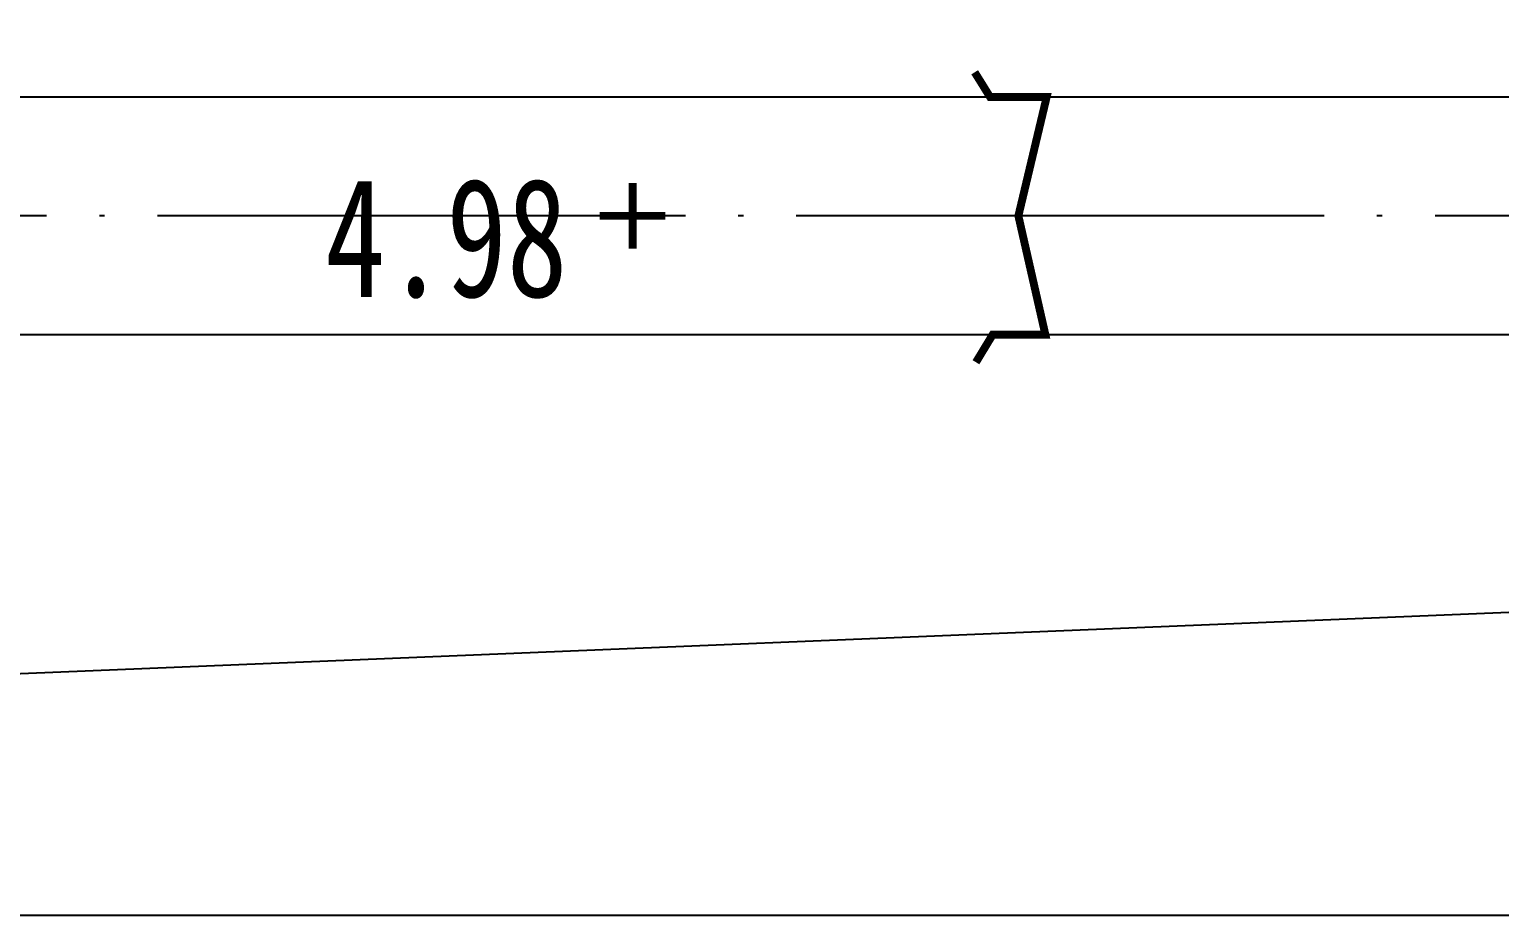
# Model space of a CAD drawing. Extents: x -170 to 1091, y -90 to 504.
# Drawn here: x 222.7 to 278.3, y 0 to 33.6 of the extents above; entities that cross this region are included whole.
import ezdxf

# ---------------------------------------------------------------- set-up
doc = ezdxf.new("R2010")
doc.units = 0
doc.header["$LTSCALE"] = 1000
doc.linetypes.add('DOTE', pattern=[2.42, 2, -0.2, 0.02, -0.2])
doc.layers.get('0').update_dxf_attribs({"linetype": 'CONTINUOUS'})
for name, color, linetype in [('DOTE', 1, 'DOTE'), ('PUB_TEXT', 7, 'CONTINUOUS'), ('road', 2, 'CONTINUOUS'), ('方格网', 6, 'CONTINUOUS'), ('选址蓝线', 5, 'CONTINUOUS')]:
    doc.layers.add(name, color=color, linetype=linetype)
doc.styles.get("Standard").update_dxf_attribs({"font": '', "width": 0.75})
doc.styles.get('STANDARD').set_extended_font_data('SimSun')

msp = doc.modelspace()

# ---------------------------------------------------------------- linework, layer by layer
at = {"linetype": 'Continuous', "const_width": 0.3, "flags": 128}
for points in [[(258.45921, 31.93709), (259.04353, 31), (261.18606, 31), (260.1148, 26.5), (261.13737, 22), (259.14092, 22), (258.5079, 20.95606)], [(245.5, 27.74591), (245.5, 25.25409)], [(244.25409, 26.5), (246.74591, 26.5)]]:
    msp.add_lwpolyline(points, dxfattribs=at)
at = {"layer": 'DOTE', "ltscale": 0.01}
msp.add_line((489.5, 26.5), (-2.5, 26.5), dxfattribs=at)
at = {"layer": 'road', "linetype": 'Continuous'}
for p, q in [((297.12, 31), (144, 31)), ((495.5, 22), (-8.5, 22))]:
    msp.add_line(p, q, dxfattribs=at)
at = {"layer": '方格网', "color": 6, "linetype": 'Continuous'}
msp.add_line((850.549, 0), (-76.88164, 0), dxfattribs=at)
at = {"layer": '选址蓝线', "color": 5, "linetype": 'Continuous', "flags": 128}
msp.add_lwpolyline([(26.19028, 286.22262), (23.56821, 434.44816), (400.99488, 434.45822), (410.69968, 16.91446), (0, 0), (-0.94049, 285.18659)], close=True, dxfattribs=at)

# ---------------------------------------------------------------- texts
at = {"layer": 'PUB_TEXT', "linetype": 'Continuous', "width": 0.75}
msp.add_text('4.98', height=4.5, dxfattribs=at).set_placement((233.84946, 23.43098))

doc.saveas('drawing.dxf')
